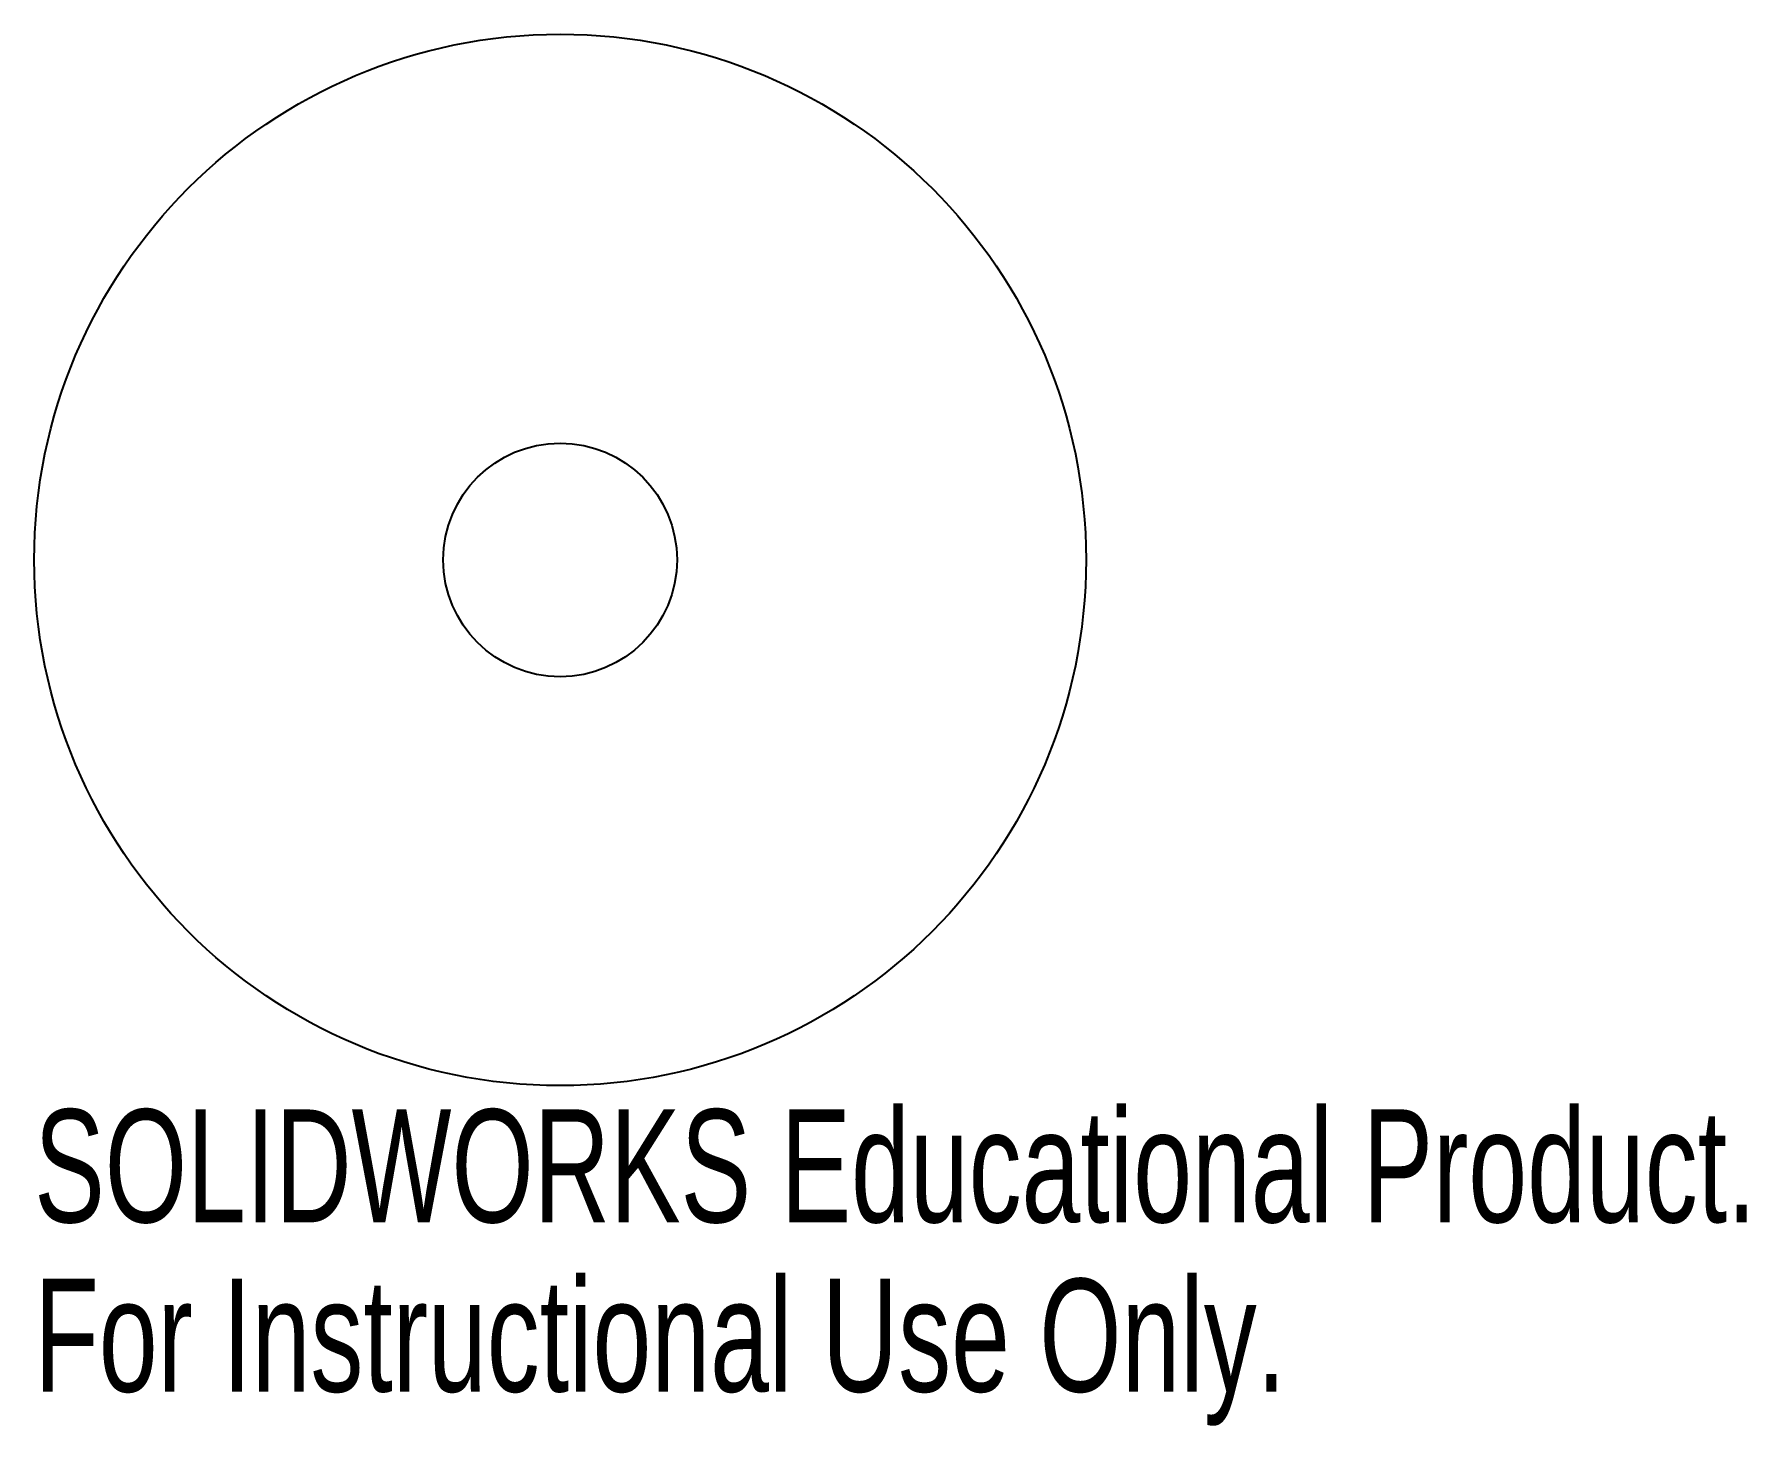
# Model space of a CAD drawing. Header units: millimetres. Extents: x -22.5 to 50.8, y -37.1 to 22.5.
import ezdxf

# ---------------------------------------------------------------- set-up
doc = ezdxf.new("R2010")
doc.units = ezdxf.units.MM
doc.styles.add('SLDTEXTSTYLE0', font='TXT', dxfattribs={"width": 0.7})

msp = doc.modelspace()

# ---------------------------------------------------------------- linework, layer by layer
at = {"color": 7, "linetype": 'Continuous', "lineweight": 25}
for radius in [22.5, 5]:
    msp.add_circle((0, 0), radius, dxfattribs=at)

# ---------------------------------------------------------------- texts
at = {"color": 7, "linetype": 'Continuous', "char_height": 4.83362, "attachment_point": 1, "style": 'SLDTEXTSTYLE0'}
for s, insert in [('SOLIDWORKS Educational Product.', (-22.5, -23.52)), ('For Instructional Use Only.', (-22.5, -30.77))]:
    msp.add_mtext(s, dxfattribs=dict(at, insert=insert))

doc.saveas('drawing.dxf')
